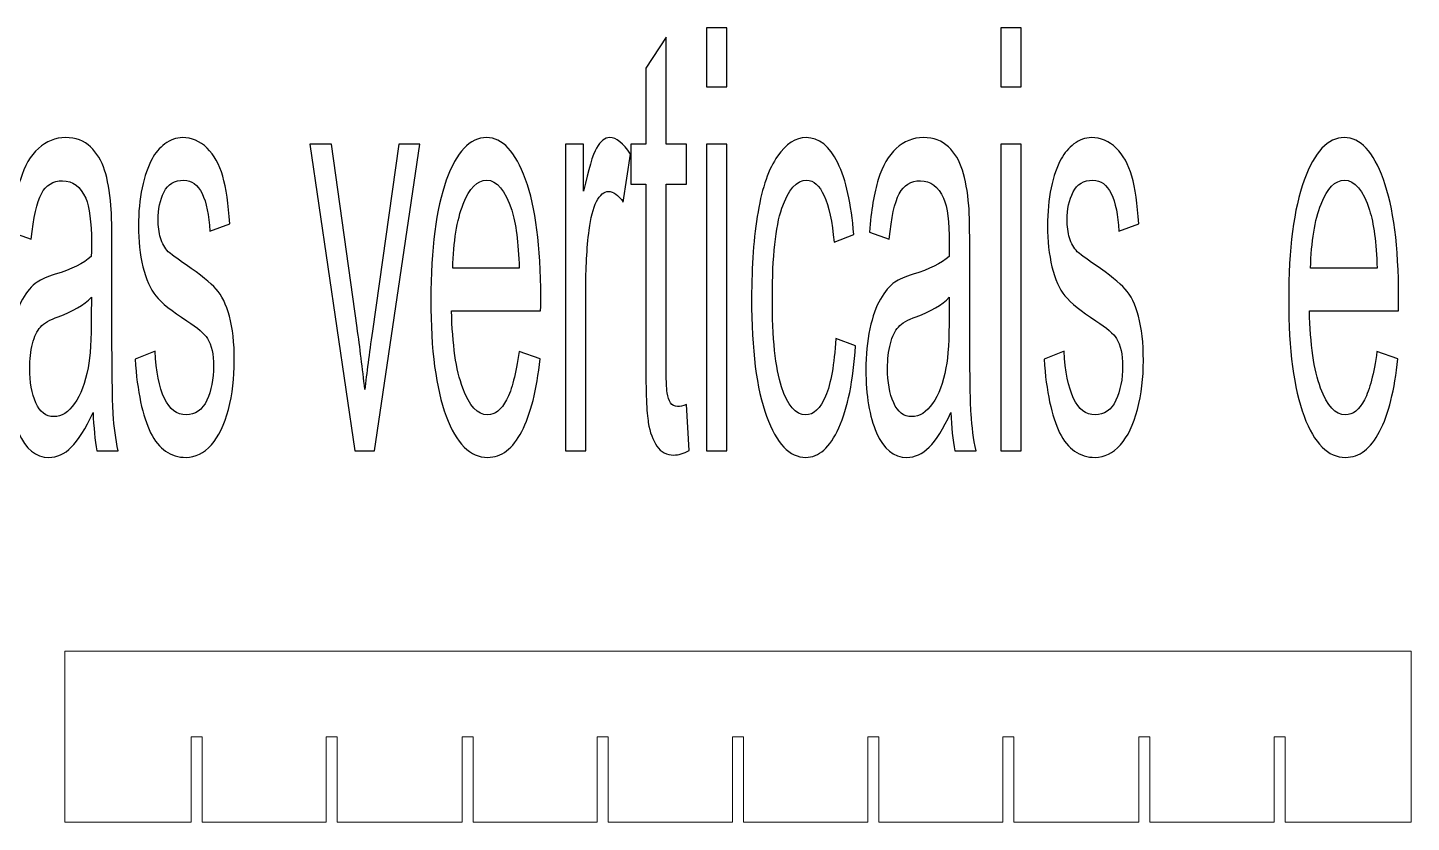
# Model space of a CAD drawing. Header units: millimetres. Extents: x -2444 to 3336, y -980 to 1690.
# Drawn here: x 2502.9 to 2907.1, y 1340.8 to 1572.9 of the extents above; entities that cross this region are included whole.
import ezdxf

# ---------------------------------------------------------------- set-up
doc = ezdxf.new("R2010")
doc.units = ezdxf.units.MM
doc.header["$MEASUREMENT"] = 0
doc.layers.add('Camada 1', color=7, linetype='Continuous')

msp = doc.modelspace()

# ---------------------------------------------------------------- linework, layer by layer
at = {"layer": 'Camada 1', "color": 250}
for points, knots in [([(2701.1845, 1555.6623), (2701.1845, 1555.6623), (2701.1845, 1572.9281), (2701.1845, 1572.9281), (2701.1845, 1572.9281), (2701.1845, 1572.9281), (2707.1067, 1572.9281), (2707.1067, 1572.9281), (2707.1067, 1572.9281), (2707.1067, 1572.9281), (2707.1067, 1555.6623), (2707.1067, 1555.6623), (2707.1067, 1555.6623), (2707.1067, 1555.6623), (2701.1845, 1555.6623), (2701.1845, 1555.6623)], [0, 0, 0, 0, 0.2, 0.2, 0.2, 0.2, 0.4, 0.4, 0.4, 0.4, 0.6, 0.6, 0.6, 0.6, 1, 1, 1, 1]), ([(2787.2132, 1555.6623), (2787.2132, 1555.6623), (2787.2132, 1572.9281), (2787.2132, 1572.9281), (2787.2132, 1572.9281), (2787.2132, 1572.9281), (2793.1354, 1572.9281), (2793.1354, 1572.9281), (2793.1354, 1572.9281), (2793.1354, 1572.9281), (2793.1354, 1555.6623), (2793.1354, 1555.6623), (2793.1354, 1555.6623), (2793.1354, 1555.6623), (2787.2132, 1555.6623), (2787.2132, 1555.6623)], [0, 0, 0, 0, 0.2, 0.2, 0.2, 0.2, 0.4, 0.4, 0.4, 0.4, 0.6, 0.6, 0.6, 0.6, 1, 1, 1, 1]), ([(2695.3408, 1462.8582), (2695.3408, 1462.8582), (2696.1484, 1449.4484), (2696.1484, 1449.4484), (2696.1484, 1449.4484), (2694.4884, 1448.5563), (2692.9966, 1448.0959), (2691.6955, 1448.0959), (2691.6955, 1448.0959), (2689.5532, 1448.0959), (2687.8932, 1448.9592), (2686.7043, 1450.7145), (2686.7043, 1450.7145), (2685.5266, 1452.4699), (2684.6966, 1454.7432), (2684.2143, 1457.5921), (2684.2143, 1457.5921), (2683.732, 1460.441), (2683.4965, 1466.4265), (2683.4965, 1475.5486), (2683.4965, 1475.5486), (2683.4965, 1475.5486), (2683.4965, 1527.1736), (2683.4965, 1527.1736), (2683.4965, 1527.1736), (2683.4965, 1527.1736), (2679.1221, 1527.1736), (2679.1221, 1527.1736), (2679.1221, 1527.1736), (2679.1221, 1527.1736), (2679.1221, 1538.9144), (2679.1221, 1538.9144), (2679.1221, 1538.9144), (2679.1221, 1538.9144), (2683.4965, 1538.9144), (2683.4965, 1538.9144), (2683.4965, 1538.9144), (2683.4965, 1538.9144), (2683.4965, 1561.0722), (2683.4965, 1561.0722), (2683.4965, 1561.0722), (2683.4965, 1561.0722), (2689.4186, 1570.1944), (2689.4186, 1570.1944), (2689.4186, 1570.1944), (2689.4186, 1570.1944), (2689.4186, 1538.9144), (2689.4186, 1538.9144), (2689.4186, 1538.9144), (2689.4186, 1538.9144), (2695.3408, 1538.9144), (2695.3408, 1538.9144), (2695.3408, 1538.9144), (2695.3408, 1538.9144), (2695.3408, 1527.1736), (2695.3408, 1527.1736), (2695.3408, 1527.1736), (2695.3408, 1527.1736), (2689.4186, 1527.1736), (2689.4186, 1527.1736), (2689.4186, 1527.1736), (2689.4186, 1527.1736), (2689.4186, 1474.6853), (2689.4186, 1474.6853), (2689.4186, 1474.6853), (2689.4186, 1470.3401), (2689.5196, 1467.5488), (2689.7327, 1466.3114), (2689.7327, 1466.3114), (2689.9346, 1465.074), (2690.2711, 1464.0956), (2690.7422, 1463.3474), (2690.7422, 1463.3474), (2691.2133, 1462.628), (2691.8862, 1462.2539), (2692.7611, 1462.2539), (2692.7611, 1462.2539), (2693.4116, 1462.2539), (2694.2753, 1462.4553), (2695.3408, 1462.8582)], [0, 0, 0, 0, 0.04761905, 0.04761905, 0.04761905, 0.04761905, 0.0952381, 0.0952381, 0.0952381, 0.0952381, 0.14285714, 0.14285714, 0.14285714, 0.14285714, 0.19047619, 0.19047619, 0.19047619, 0.19047619, 0.23809524, 0.23809524, 0.23809524, 0.23809524, 0.28571429, 0.28571429, 0.28571429, 0.28571429, 0.33333333, 0.33333333, 0.33333333, 0.33333333, 0.38095238, 0.38095238, 0.38095238, 0.38095238, 0.42857143, 0.42857143, 0.42857143, 0.42857143, 0.47619048, 0.47619048, 0.47619048, 0.47619048, 0.52380952, 0.52380952, 0.52380952, 0.52380952, 0.57142857, 0.57142857, 0.57142857, 0.57142857, 0.61904762, 0.61904762, 0.61904762, 0.61904762, 0.66666667, 0.66666667, 0.66666667, 0.66666667, 0.71428571, 0.71428571, 0.71428571, 0.71428571, 0.76190476, 0.76190476, 0.76190476, 0.76190476, 0.80952381, 0.80952381, 0.80952381, 0.80952381, 0.85714286, 0.85714286, 0.85714286, 0.85714286, 0.9047619, 0.9047619, 0.9047619, 0.9047619, 1, 1, 1, 1]), ([(2522.0384, 1460.5273), (2519.84, 1455.7216), (2517.7201, 1452.3548), (2515.69, 1450.3692), (2515.69, 1450.3692), (2513.6599, 1448.3837), (2511.4839, 1447.4053), (2509.1509, 1447.4053), (2509.1509, 1447.4053), (2505.315, 1447.4053), (2502.3651, 1449.7937), (2500.3013, 1454.5994), (2500.3013, 1454.5994), (2498.2375, 1459.3763), (2497.2056, 1465.5056), (2497.2056, 1472.9587), (2497.2056, 1472.9587), (2497.2056, 1477.3328), (2497.5982, 1481.3327), (2498.3721, 1484.9585), (2498.3721, 1484.9585), (2499.1572, 1488.5844), (2500.1779, 1491.462), (2501.4341, 1493.649), (2501.4341, 1493.649), (2502.7016, 1495.836), (2504.1148, 1497.5051), (2505.6963, 1498.6273), (2505.6963, 1498.6273), (2506.8628, 1499.4043), (2508.6237, 1500.1525), (2510.9679, 1500.9007), (2510.9679, 1500.9007), (2515.7461, 1502.3395), (2519.2792, 1504.0949), (2521.5336, 1506.1092), (2521.5336, 1506.1092), (2521.5561, 1508.1811), (2521.5673, 1509.5048), (2521.5673, 1510.0516), (2521.5673, 1510.0516), (2521.5673, 1516.2097), (2521.0065, 1520.555), (2519.8849, 1523.0873), (2519.8849, 1523.0873), (2518.3707, 1526.5117), (2516.1162, 1528.2095), (2513.1327, 1528.2095), (2513.1327, 1528.2095), (2510.3398, 1528.2095), (2508.2761, 1526.9434), (2506.9525, 1524.4398), (2506.9525, 1524.4398), (2505.6178, 1521.9363), (2504.642, 1517.5047), (2504.0026, 1511.1163), (2504.0026, 1511.1163), (2504.0026, 1511.1163), (2498.2151, 1513.1882), (2498.2151, 1513.1882), (2498.2151, 1513.1882), (2498.7422, 1519.5478), (2499.6059, 1524.6988), (2500.8172, 1528.6124), (2500.8172, 1528.6124), (2502.0286, 1532.526), (2503.7783, 1535.5187), (2506.0664, 1537.6482), (2506.0664, 1537.6482), (2508.3433, 1539.7489), (2511.0016, 1540.8136), (2514.0075, 1540.8136), (2514.0075, 1540.8136), (2516.9911, 1540.8136), (2519.425, 1539.9215), (2521.2981, 1538.1086), (2521.2981, 1538.1086), (2523.16, 1536.2957), (2524.5396, 1534.0511), (2525.4145, 1531.3174), (2525.4145, 1531.3174), (2526.2894, 1528.5836), (2526.9063, 1525.1304), (2527.2652, 1520.9579), (2527.2652, 1520.9579), (2527.4558, 1518.368), (2527.5568, 1513.7062), (2527.5568, 1507.0013), (2527.5568, 1507.0013), (2527.5568, 1507.0013), (2527.5568, 1486.8578), (2527.5568, 1486.8578), (2527.5568, 1486.8578), (2527.5568, 1472.7861), (2527.6802, 1463.8942), (2527.9269, 1460.1244), (2527.9269, 1460.1244), (2528.1625, 1456.3547), (2528.656, 1452.7577), (2529.3738, 1449.3045), (2529.3738, 1449.3045), (2529.3738, 1449.3045), (2523.1825, 1449.3045), (2523.1825, 1449.3045), (2523.1825, 1449.3045), (2522.588, 1452.4987), (2522.2066, 1456.2396), (2522.0384, 1460.5273)], [0, 0, 0, 0, 0.03571429, 0.03571429, 0.03571429, 0.03571429, 0.07142857, 0.07142857, 0.07142857, 0.07142857, 0.10714286, 0.10714286, 0.10714286, 0.10714286, 0.14285714, 0.14285714, 0.14285714, 0.14285714, 0.17857143, 0.17857143, 0.17857143, 0.17857143, 0.21428571, 0.21428571, 0.21428571, 0.21428571, 0.25, 0.25, 0.25, 0.25, 0.28571429, 0.28571429, 0.28571429, 0.28571429, 0.32142857, 0.32142857, 0.32142857, 0.32142857, 0.35714286, 0.35714286, 0.35714286, 0.35714286, 0.39285714, 0.39285714, 0.39285714, 0.39285714, 0.42857143, 0.42857143, 0.42857143, 0.42857143, 0.46428571, 0.46428571, 0.46428571, 0.46428571, 0.5, 0.5, 0.5, 0.5, 0.53571429, 0.53571429, 0.53571429, 0.53571429, 0.57142857, 0.57142857, 0.57142857, 0.57142857, 0.60714286, 0.60714286, 0.60714286, 0.60714286, 0.64285714, 0.64285714, 0.64285714, 0.64285714, 0.67857143, 0.67857143, 0.67857143, 0.67857143, 0.71428571, 0.71428571, 0.71428571, 0.71428571, 0.75, 0.75, 0.75, 0.75, 0.78571429, 0.78571429, 0.78571429, 0.78571429, 0.82142857, 0.82142857, 0.82142857, 0.82142857, 0.85714286, 0.85714286, 0.85714286, 0.85714286, 0.89285714, 0.89285714, 0.89285714, 0.89285714, 0.92857143, 0.92857143, 0.92857143, 0.92857143, 1, 1, 1, 1]), ([(2534.2978, 1476.0666), (2534.2978, 1476.0666), (2540.1526, 1478.4838), (2540.1526, 1478.4838), (2540.1526, 1478.4838), (2540.4779, 1472.4695), (2541.3977, 1467.8653), (2542.9007, 1464.6423), (2542.9007, 1464.6423), (2544.4036, 1461.4482), (2546.5123, 1459.8367), (2549.2042, 1459.8367), (2549.2042, 1459.8367), (2551.9297, 1459.8367), (2553.9487, 1461.2467), (2555.2722, 1464.0956), (2555.2722, 1464.0956), (2556.5845, 1466.9157), (2557.2462, 1470.2538), (2557.2462, 1474.081), (2557.2462, 1474.081), (2557.2462, 1477.5054), (2556.6518, 1480.2104), (2555.4741, 1482.1672), (2555.4741, 1482.1672), (2554.6441, 1483.5197), (2552.6251, 1485.2175), (2549.4173, 1487.3182), (2549.4173, 1487.3182), (2545.0878, 1490.1095), (2542.0931, 1492.5267), (2540.4106, 1494.5699), (2540.4106, 1494.5699), (2538.7394, 1496.6418), (2537.472, 1499.4619), (2536.6083, 1503.0877), (2536.6083, 1503.0877), (2535.7447, 1506.6847), (2535.3072, 1510.6847), (2535.3072, 1515.0587), (2535.3072, 1515.0587), (2535.3072, 1519.0586), (2535.6661, 1522.742), (2536.3728, 1526.1376), (2536.3728, 1526.1376), (2537.0906, 1529.5332), (2538.0552, 1532.3533), (2539.2778, 1534.5979), (2539.2778, 1534.5979), (2540.1975, 1536.3245), (2541.4537, 1537.7921), (2543.0352, 1539.0007), (2543.0352, 1539.0007), (2544.6279, 1540.2093), (2546.3216, 1540.8136), (2548.1386, 1540.8136), (2548.1386, 1540.8136), (2550.8754, 1540.8136), (2553.2757, 1539.8064), (2555.3395, 1537.7633), (2555.3395, 1537.7633), (2557.4145, 1535.749), (2558.9399, 1532.9864), (2559.9269, 1529.5332), (2559.9269, 1529.5332), (2560.9028, 1526.0513), (2561.5869, 1521.4183), (2561.957, 1515.6054), (2561.957, 1515.6054), (2561.957, 1515.6054), (2556.1695, 1513.5335), (2556.1695, 1513.5335), (2556.1695, 1513.5335), (2555.9115, 1518.1953), (2555.1488, 1521.8499), (2553.8926, 1524.4686), (2553.8926, 1524.4686), (2552.6363, 1527.0872), (2550.8642, 1528.3822), (2548.5649, 1528.3822), (2548.5649, 1528.3822), (2545.8617, 1528.3822), (2543.9213, 1527.2311), (2542.766, 1524.929), (2542.766, 1524.929), (2541.6108, 1522.6269), (2541.0275, 1519.9219), (2541.0275, 1516.8428), (2541.0275, 1516.8428), (2541.0275, 1514.886), (2541.2631, 1513.1019), (2541.7454, 1511.5192), (2541.7454, 1511.5192), (2542.2277, 1509.9077), (2542.9792, 1508.5552), (2544.011, 1507.4905), (2544.011, 1507.4905), (2544.6055, 1506.915), (2546.3328, 1505.62), (2549.2266, 1503.6057), (2549.2266, 1503.6057), (2553.399, 1500.7568), (2556.3153, 1498.3971), (2557.9753, 1496.5842), (2557.9753, 1496.5842), (2559.6353, 1494.7713), (2560.9364, 1492.0951), (2561.8785, 1488.6419), (2561.8785, 1488.6419), (2562.8319, 1485.16), (2563.303, 1480.8435), (2563.303, 1475.6637), (2563.303, 1475.6637), (2563.303, 1470.6279), (2562.731, 1465.8797), (2561.5757, 1461.4194), (2561.5757, 1461.4194), (2560.4204, 1456.959), (2558.7604, 1453.5059), (2556.5957, 1451.0599), (2556.5957, 1451.0599), (2554.4197, 1448.6139), (2551.9634, 1447.4053), (2549.2266, 1447.4053), (2549.2266, 1447.4053), (2544.6952, 1447.4053), (2541.2294, 1449.8225), (2538.8516, 1454.6281), (2538.8516, 1454.6281), (2536.4737, 1459.4626), (2534.9595, 1466.5991), (2534.2978, 1476.0666)], [0, 0, 0, 0, 0.02941176, 0.02941176, 0.02941176, 0.02941176, 0.05882353, 0.05882353, 0.05882353, 0.05882353, 0.08823529, 0.08823529, 0.08823529, 0.08823529, 0.11764706, 0.11764706, 0.11764706, 0.11764706, 0.14705882, 0.14705882, 0.14705882, 0.14705882, 0.17647059, 0.17647059, 0.17647059, 0.17647059, 0.20588235, 0.20588235, 0.20588235, 0.20588235, 0.23529412, 0.23529412, 0.23529412, 0.23529412, 0.26470588, 0.26470588, 0.26470588, 0.26470588, 0.29411765, 0.29411765, 0.29411765, 0.29411765, 0.32352941, 0.32352941, 0.32352941, 0.32352941, 0.35294118, 0.35294118, 0.35294118, 0.35294118, 0.38235294, 0.38235294, 0.38235294, 0.38235294, 0.41176471, 0.41176471, 0.41176471, 0.41176471, 0.44117647, 0.44117647, 0.44117647, 0.44117647, 0.47058824, 0.47058824, 0.47058824, 0.47058824, 0.5, 0.5, 0.5, 0.5, 0.52941176, 0.52941176, 0.52941176, 0.52941176, 0.55882353, 0.55882353, 0.55882353, 0.55882353, 0.58823529, 0.58823529, 0.58823529, 0.58823529, 0.61764706, 0.61764706, 0.61764706, 0.61764706, 0.64705882, 0.64705882, 0.64705882, 0.64705882, 0.67647059, 0.67647059, 0.67647059, 0.67647059, 0.70588235, 0.70588235, 0.70588235, 0.70588235, 0.73529412, 0.73529412, 0.73529412, 0.73529412, 0.76470588, 0.76470588, 0.76470588, 0.76470588, 0.79411765, 0.79411765, 0.79411765, 0.79411765, 0.82352941, 0.82352941, 0.82352941, 0.82352941, 0.85294118, 0.85294118, 0.85294118, 0.85294118, 0.88235294, 0.88235294, 0.88235294, 0.88235294, 0.91176471, 0.91176471, 0.91176471, 0.91176471, 0.94117647, 0.94117647, 0.94117647, 0.94117647, 1, 1, 1, 1]), ([(2646.4716, 1478.3112), (2646.4716, 1478.3112), (2652.5957, 1476.2393), (2652.5957, 1476.2393), (2652.5957, 1476.2393), (2651.6423, 1467.1171), (2649.8589, 1460.0093), (2647.2568, 1454.9735), (2647.2568, 1454.9735), (2644.6546, 1449.9376), (2641.3346, 1447.4053), (2637.2855, 1447.4053), (2637.2855, 1447.4053), (2632.1933, 1447.4053), (2628.1555, 1451.434), (2625.1719, 1459.4914), (2625.1719, 1459.4914), (2622.1884, 1467.52), (2620.6967, 1478.8291), (2620.6967, 1493.3612), (2620.6967, 1493.3612), (2620.6967, 1508.3826), (2622.1996, 1520.0658), (2625.2168, 1528.3534), (2625.2168, 1528.3534), (2628.234, 1536.6698), (2632.1484, 1540.8136), (2636.9602, 1540.8136), (2636.9602, 1540.8136), (2641.615, 1540.8136), (2645.4173, 1536.7561), (2648.3672, 1528.6124), (2648.3672, 1528.6124), (2651.317, 1520.4687), (2652.7976, 1509.0156), (2652.7976, 1494.2533), (2652.7976, 1494.2533), (2652.7976, 1493.3612), (2652.7864, 1492.0088), (2652.7639, 1490.2246), (2652.7639, 1490.2246), (2652.7639, 1490.2246), (2626.7534, 1490.2246), (2626.7534, 1490.2246), (2626.7534, 1490.2246), (2626.9778, 1480.4118), (2628.0545, 1472.8724), (2630.0061, 1467.6639), (2630.0061, 1467.6639), (2631.9466, 1462.4553), (2634.3805, 1459.8367), (2637.2855, 1459.8367), (2637.2855, 1459.8367), (2639.4502, 1459.8367), (2641.3009, 1461.3043), (2642.8263, 1464.2395), (2642.8263, 1464.2395), (2644.363, 1467.1747), (2645.5743, 1471.8652), (2646.4716, 1478.3112)], [0, 0, 0, 0, 0.0625, 0.0625, 0.0625, 0.0625, 0.125, 0.125, 0.125, 0.125, 0.1875, 0.1875, 0.1875, 0.1875, 0.25, 0.25, 0.25, 0.25, 0.3125, 0.3125, 0.3125, 0.3125, 0.375, 0.375, 0.375, 0.375, 0.4375, 0.4375, 0.4375, 0.4375, 0.5, 0.5, 0.5, 0.5, 0.5625, 0.5625, 0.5625, 0.5625, 0.625, 0.625, 0.625, 0.625, 0.6875, 0.6875, 0.6875, 0.6875, 0.75, 0.75, 0.75, 0.75, 0.8125, 0.8125, 0.8125, 0.8125, 0.875, 0.875, 0.875, 0.875, 1, 1, 1, 1]), ([(2660.0096, 1449.3045), (2660.0096, 1449.3045), (2660.0096, 1538.9144), (2660.0096, 1538.9144), (2660.0096, 1538.9144), (2660.0096, 1538.9144), (2665.3262, 1538.9144), (2665.3262, 1538.9144), (2665.3262, 1538.9144), (2665.3262, 1538.9144), (2665.3262, 1525.188), (2665.3262, 1525.188), (2665.3262, 1525.188), (2666.6833, 1531.5476), (2667.9395, 1535.749), (2669.0948, 1537.7633), (2669.0948, 1537.7633), (2670.2501, 1539.8064), (2671.5175, 1540.8136), (2672.8971, 1540.8136), (2672.8971, 1540.8136), (2674.8936, 1540.8136), (2676.9238, 1539.2021), (2678.9876, 1536.0079), (2678.9876, 1536.0079), (2678.9876, 1536.0079), (2676.8789, 1521.9938), (2676.8789, 1521.9938), (2676.8789, 1521.9938), (2675.4432, 1524.0657), (2674.0075, 1525.1017), (2672.5718, 1525.1017), (2672.5718, 1525.1017), (2671.282, 1525.1017), (2670.1267, 1524.0945), (2669.106, 1522.1089), (2669.106, 1522.1089), (2668.0854, 1520.1233), (2667.3563, 1517.3608), (2666.9188, 1513.8213), (2666.9188, 1513.8213), (2666.2571, 1508.4401), (2665.9318, 1502.5409), (2665.9318, 1496.1238), (2665.9318, 1496.1238), (2665.9318, 1496.1238), (2665.9318, 1449.3045), (2665.9318, 1449.3045), (2665.9318, 1449.3045), (2665.9318, 1449.3045), (2660.0096, 1449.3045), (2660.0096, 1449.3045)], [0, 0, 0, 0, 0.07142857, 0.07142857, 0.07142857, 0.07142857, 0.14285714, 0.14285714, 0.14285714, 0.14285714, 0.21428571, 0.21428571, 0.21428571, 0.21428571, 0.28571429, 0.28571429, 0.28571429, 0.28571429, 0.35714286, 0.35714286, 0.35714286, 0.35714286, 0.42857143, 0.42857143, 0.42857143, 0.42857143, 0.5, 0.5, 0.5, 0.5, 0.57142857, 0.57142857, 0.57142857, 0.57142857, 0.64285714, 0.64285714, 0.64285714, 0.64285714, 0.71428571, 0.71428571, 0.71428571, 0.71428571, 0.78571429, 0.78571429, 0.78571429, 0.78571429, 0.85714286, 0.85714286, 0.85714286, 0.85714286, 1, 1, 1, 1]), ([(2738.9497, 1482.1097), (2738.9497, 1482.1097), (2744.7372, 1480.0377), (2744.7372, 1480.0377), (2744.7372, 1480.0377), (2744.0979, 1469.8221), (2742.4828, 1461.851), (2739.8694, 1456.067), (2739.8694, 1456.067), (2737.256, 1450.2829), (2734.0369, 1447.4053), (2730.2346, 1447.4053), (2730.2346, 1447.4053), (2725.4677, 1447.4053), (2721.6317, 1451.4052), (2718.7379, 1459.405), (2718.7379, 1459.405), (2715.8329, 1467.4049), (2714.386, 1478.8579), (2714.386, 1493.7641), (2714.386, 1493.7641), (2714.386, 1503.433), (2715.0141, 1511.8645), (2716.2591, 1519.1162), (2716.2591, 1519.1162), (2717.5042, 1526.3391), (2719.3997, 1531.7778), (2721.957, 1535.3749), (2721.957, 1535.3749), (2724.5031, 1539.0007), (2727.2735, 1540.8136), (2730.2795, 1540.8136), (2730.2795, 1540.8136), (2734.0593, 1540.8136), (2737.1663, 1538.3676), (2739.5665, 1533.4468), (2739.5665, 1533.4468), (2741.978, 1528.5261), (2743.5259, 1521.5334), (2744.1989, 1512.4976), (2744.1989, 1512.4976), (2744.1989, 1512.4976), (2738.4786, 1510.253), (2738.4786, 1510.253), (2738.4786, 1510.253), (2737.929, 1516.2673), (2736.9644, 1520.7852), (2735.5623, 1523.8355), (2735.5623, 1523.8355), (2734.1715, 1526.857), (2732.4891, 1528.3822), (2730.515, 1528.3822), (2730.515, 1528.3822), (2727.5315, 1528.3822), (2725.1088, 1525.6484), (2723.2357, 1520.1809), (2723.2357, 1520.1809), (2721.3738, 1514.6846), (2720.4428, 1506.0517), (2720.4428, 1494.1958), (2720.4428, 1494.1958), (2720.4428, 1482.1672), (2721.3401, 1473.4479), (2723.1347, 1468.0092), (2723.1347, 1468.0092), (2724.9405, 1462.5704), (2727.2847, 1459.8367), (2730.1673, 1459.8367), (2730.1673, 1459.8367), (2732.5003, 1459.8367), (2734.4407, 1461.6496), (2735.9886, 1465.3042), (2735.9886, 1465.3042), (2737.5476, 1468.93), (2738.5346, 1474.5414), (2738.9497, 1482.1097)], [0, 0, 0, 0, 0.05, 0.05, 0.05, 0.05, 0.1, 0.1, 0.1, 0.1, 0.15, 0.15, 0.15, 0.15, 0.2, 0.2, 0.2, 0.2, 0.25, 0.25, 0.25, 0.25, 0.3, 0.3, 0.3, 0.3, 0.35, 0.35, 0.35, 0.35, 0.4, 0.4, 0.4, 0.4, 0.45, 0.45, 0.45, 0.45, 0.5, 0.5, 0.5, 0.5, 0.55, 0.55, 0.55, 0.55, 0.6, 0.6, 0.6, 0.6, 0.65, 0.65, 0.65, 0.65, 0.7, 0.7, 0.7, 0.7, 0.75, 0.75, 0.75, 0.75, 0.8, 0.8, 0.8, 0.8, 0.85, 0.85, 0.85, 0.85, 0.9, 0.9, 0.9, 0.9, 1, 1, 1, 1]), ([(2772.5985, 1460.5273), (2770.4001, 1455.7216), (2768.2802, 1452.3548), (2766.25, 1450.3692), (2766.25, 1450.3692), (2764.2199, 1448.3837), (2762.0439, 1447.4053), (2759.711, 1447.4053), (2759.711, 1447.4053), (2755.875, 1447.4053), (2752.9251, 1449.7937), (2750.8613, 1454.5994), (2750.8613, 1454.5994), (2748.7975, 1459.3763), (2747.7656, 1465.5056), (2747.7656, 1472.9587), (2747.7656, 1472.9587), (2747.7656, 1477.3328), (2748.1582, 1481.3327), (2748.9322, 1484.9585), (2748.9322, 1484.9585), (2749.7173, 1488.5844), (2750.738, 1491.462), (2751.9942, 1493.649), (2751.9942, 1493.649), (2753.2616, 1495.836), (2754.6749, 1497.5051), (2756.2564, 1498.6273), (2756.2564, 1498.6273), (2757.4228, 1499.4043), (2759.1838, 1500.1525), (2761.528, 1500.9007), (2761.528, 1500.9007), (2766.3061, 1502.3395), (2769.8393, 1504.0949), (2772.0937, 1506.1092), (2772.0937, 1506.1092), (2772.1162, 1508.1811), (2772.1274, 1509.5048), (2772.1274, 1510.0516), (2772.1274, 1510.0516), (2772.1274, 1516.2097), (2771.5665, 1520.555), (2770.4449, 1523.0873), (2770.4449, 1523.0873), (2768.9307, 1526.5117), (2766.6763, 1528.2095), (2763.6927, 1528.2095), (2763.6927, 1528.2095), (2760.8999, 1528.2095), (2758.8361, 1526.9434), (2757.5126, 1524.4398), (2757.5126, 1524.4398), (2756.1779, 1521.9363), (2755.202, 1517.5047), (2754.5627, 1511.1163), (2754.5627, 1511.1163), (2754.5627, 1511.1163), (2748.7751, 1513.1882), (2748.7751, 1513.1882), (2748.7751, 1513.1882), (2749.3023, 1519.5478), (2750.1659, 1524.6988), (2751.3773, 1528.6124), (2751.3773, 1528.6124), (2752.5886, 1532.526), (2754.3384, 1535.5187), (2756.6265, 1537.6482), (2756.6265, 1537.6482), (2758.9034, 1539.7489), (2761.5616, 1540.8136), (2764.5676, 1540.8136), (2764.5676, 1540.8136), (2767.5511, 1540.8136), (2769.9851, 1539.9215), (2771.8582, 1538.1086), (2771.8582, 1538.1086), (2773.7201, 1536.2957), (2775.0997, 1534.0511), (2775.9745, 1531.3174), (2775.9745, 1531.3174), (2776.8494, 1528.5836), (2777.4663, 1525.1304), (2777.8252, 1520.9579), (2777.8252, 1520.9579), (2778.0159, 1518.368), (2778.1169, 1513.7062), (2778.1169, 1507.0013), (2778.1169, 1507.0013), (2778.1169, 1507.0013), (2778.1169, 1486.8578), (2778.1169, 1486.8578), (2778.1169, 1486.8578), (2778.1169, 1472.7861), (2778.2402, 1463.8942), (2778.487, 1460.1244), (2778.487, 1460.1244), (2778.7225, 1456.3547), (2779.2161, 1452.7577), (2779.9339, 1449.3045), (2779.9339, 1449.3045), (2779.9339, 1449.3045), (2773.7425, 1449.3045), (2773.7425, 1449.3045), (2773.7425, 1449.3045), (2773.148, 1452.4987), (2772.7667, 1456.2396), (2772.5985, 1460.5273)], [0, 0, 0, 0, 0.03571429, 0.03571429, 0.03571429, 0.03571429, 0.07142857, 0.07142857, 0.07142857, 0.07142857, 0.10714286, 0.10714286, 0.10714286, 0.10714286, 0.14285714, 0.14285714, 0.14285714, 0.14285714, 0.17857143, 0.17857143, 0.17857143, 0.17857143, 0.21428571, 0.21428571, 0.21428571, 0.21428571, 0.25, 0.25, 0.25, 0.25, 0.28571429, 0.28571429, 0.28571429, 0.28571429, 0.32142857, 0.32142857, 0.32142857, 0.32142857, 0.35714286, 0.35714286, 0.35714286, 0.35714286, 0.39285714, 0.39285714, 0.39285714, 0.39285714, 0.42857143, 0.42857143, 0.42857143, 0.42857143, 0.46428571, 0.46428571, 0.46428571, 0.46428571, 0.5, 0.5, 0.5, 0.5, 0.53571429, 0.53571429, 0.53571429, 0.53571429, 0.57142857, 0.57142857, 0.57142857, 0.57142857, 0.60714286, 0.60714286, 0.60714286, 0.60714286, 0.64285714, 0.64285714, 0.64285714, 0.64285714, 0.67857143, 0.67857143, 0.67857143, 0.67857143, 0.71428571, 0.71428571, 0.71428571, 0.71428571, 0.75, 0.75, 0.75, 0.75, 0.78571429, 0.78571429, 0.78571429, 0.78571429, 0.82142857, 0.82142857, 0.82142857, 0.82142857, 0.85714286, 0.85714286, 0.85714286, 0.85714286, 0.89285714, 0.89285714, 0.89285714, 0.89285714, 0.92857143, 0.92857143, 0.92857143, 0.92857143, 1, 1, 1, 1]), ([(2799.8091, 1476.0666), (2799.8091, 1476.0666), (2805.664, 1478.4838), (2805.664, 1478.4838), (2805.664, 1478.4838), (2805.9892, 1472.4695), (2806.909, 1467.8653), (2808.412, 1464.6423), (2808.412, 1464.6423), (2809.9149, 1461.4482), (2812.0236, 1459.8367), (2814.7155, 1459.8367), (2814.7155, 1459.8367), (2817.4411, 1459.8367), (2819.46, 1461.2467), (2820.7835, 1464.0956), (2820.7835, 1464.0956), (2822.0958, 1466.9157), (2822.7575, 1470.2538), (2822.7575, 1474.081), (2822.7575, 1474.081), (2822.7575, 1477.5054), (2822.1631, 1480.2104), (2820.9854, 1482.1672), (2820.9854, 1482.1672), (2820.1554, 1483.5197), (2818.1364, 1485.2175), (2814.9286, 1487.3182), (2814.9286, 1487.3182), (2810.5991, 1490.1095), (2807.6044, 1492.5267), (2805.922, 1494.5699), (2805.922, 1494.5699), (2804.2507, 1496.6418), (2802.9833, 1499.4619), (2802.1197, 1503.0877), (2802.1197, 1503.0877), (2801.256, 1506.6847), (2800.8186, 1510.6847), (2800.8186, 1515.0587), (2800.8186, 1515.0587), (2800.8186, 1519.0586), (2801.1775, 1522.742), (2801.8841, 1526.1376), (2801.8841, 1526.1376), (2802.602, 1529.5332), (2803.5665, 1532.3533), (2804.7891, 1534.5979), (2804.7891, 1534.5979), (2805.7088, 1536.3245), (2806.9651, 1537.7921), (2808.5466, 1539.0007), (2808.5466, 1539.0007), (2810.1393, 1540.2093), (2811.8329, 1540.8136), (2813.65, 1540.8136), (2813.65, 1540.8136), (2816.3867, 1540.8136), (2818.787, 1539.8064), (2820.8508, 1537.7633), (2820.8508, 1537.7633), (2822.9258, 1535.749), (2824.4512, 1532.9864), (2825.4382, 1529.5332), (2825.4382, 1529.5332), (2826.4141, 1526.0513), (2827.0982, 1521.4183), (2827.4684, 1515.6054), (2827.4684, 1515.6054), (2827.4684, 1515.6054), (2821.6808, 1513.5335), (2821.6808, 1513.5335), (2821.6808, 1513.5335), (2821.4228, 1518.1953), (2820.6601, 1521.8499), (2819.4039, 1524.4686), (2819.4039, 1524.4686), (2818.1477, 1527.0872), (2816.3755, 1528.3822), (2814.0762, 1528.3822), (2814.0762, 1528.3822), (2811.373, 1528.3822), (2809.4326, 1527.2311), (2808.2774, 1524.929), (2808.2774, 1524.929), (2807.1221, 1522.6269), (2806.5389, 1519.9219), (2806.5389, 1516.8428), (2806.5389, 1516.8428), (2806.5389, 1514.886), (2806.7744, 1513.1019), (2807.2567, 1511.5192), (2807.2567, 1511.5192), (2807.739, 1509.9077), (2808.4905, 1508.5552), (2809.5224, 1507.4905), (2809.5224, 1507.4905), (2810.1168, 1506.915), (2811.8442, 1505.62), (2814.7379, 1503.6057), (2814.7379, 1503.6057), (2818.9104, 1500.7568), (2821.8266, 1498.3971), (2823.4866, 1496.5842), (2823.4866, 1496.5842), (2825.1466, 1494.7713), (2826.4477, 1492.0951), (2827.3899, 1488.6419), (2827.3899, 1488.6419), (2828.3433, 1485.16), (2828.8143, 1480.8435), (2828.8143, 1475.6637), (2828.8143, 1475.6637), (2828.8143, 1470.6279), (2828.2423, 1465.8797), (2827.087, 1461.4194), (2827.087, 1461.4194), (2825.9318, 1456.959), (2824.2718, 1453.5059), (2822.107, 1451.0599), (2822.107, 1451.0599), (2819.9311, 1448.6139), (2817.4747, 1447.4053), (2814.7379, 1447.4053), (2814.7379, 1447.4053), (2810.2066, 1447.4053), (2806.7408, 1449.8225), (2804.3629, 1454.6281), (2804.3629, 1454.6281), (2801.9851, 1459.4626), (2800.4708, 1466.5991), (2799.8091, 1476.0666)], [0, 0, 0, 0, 0.02941176, 0.02941176, 0.02941176, 0.02941176, 0.05882353, 0.05882353, 0.05882353, 0.05882353, 0.08823529, 0.08823529, 0.08823529, 0.08823529, 0.11764706, 0.11764706, 0.11764706, 0.11764706, 0.14705882, 0.14705882, 0.14705882, 0.14705882, 0.17647059, 0.17647059, 0.17647059, 0.17647059, 0.20588235, 0.20588235, 0.20588235, 0.20588235, 0.23529412, 0.23529412, 0.23529412, 0.23529412, 0.26470588, 0.26470588, 0.26470588, 0.26470588, 0.29411765, 0.29411765, 0.29411765, 0.29411765, 0.32352941, 0.32352941, 0.32352941, 0.32352941, 0.35294118, 0.35294118, 0.35294118, 0.35294118, 0.38235294, 0.38235294, 0.38235294, 0.38235294, 0.41176471, 0.41176471, 0.41176471, 0.41176471, 0.44117647, 0.44117647, 0.44117647, 0.44117647, 0.47058824, 0.47058824, 0.47058824, 0.47058824, 0.5, 0.5, 0.5, 0.5, 0.52941176, 0.52941176, 0.52941176, 0.52941176, 0.55882353, 0.55882353, 0.55882353, 0.55882353, 0.58823529, 0.58823529, 0.58823529, 0.58823529, 0.61764706, 0.61764706, 0.61764706, 0.61764706, 0.64705882, 0.64705882, 0.64705882, 0.64705882, 0.67647059, 0.67647059, 0.67647059, 0.67647059, 0.70588235, 0.70588235, 0.70588235, 0.70588235, 0.73529412, 0.73529412, 0.73529412, 0.73529412, 0.76470588, 0.76470588, 0.76470588, 0.76470588, 0.79411765, 0.79411765, 0.79411765, 0.79411765, 0.82352941, 0.82352941, 0.82352941, 0.82352941, 0.85294118, 0.85294118, 0.85294118, 0.85294118, 0.88235294, 0.88235294, 0.88235294, 0.88235294, 0.91176471, 0.91176471, 0.91176471, 0.91176471, 0.94117647, 0.94117647, 0.94117647, 0.94117647, 1, 1, 1, 1]), ([(2897.0316, 1478.3112), (2897.0316, 1478.3112), (2903.1557, 1476.2393), (2903.1557, 1476.2393), (2903.1557, 1476.2393), (2902.2023, 1467.1171), (2900.4189, 1460.0093), (2897.8168, 1454.9735), (2897.8168, 1454.9735), (2895.2146, 1449.9376), (2891.8946, 1447.4053), (2887.8455, 1447.4053), (2887.8455, 1447.4053), (2882.7533, 1447.4053), (2878.7155, 1451.434), (2875.732, 1459.4914), (2875.732, 1459.4914), (2872.7484, 1467.52), (2871.2567, 1478.8291), (2871.2567, 1493.3612), (2871.2567, 1493.3612), (2871.2567, 1508.3826), (2872.7596, 1520.0658), (2875.7768, 1528.3534), (2875.7768, 1528.3534), (2878.794, 1536.6698), (2882.7085, 1540.8136), (2887.5202, 1540.8136), (2887.5202, 1540.8136), (2892.175, 1540.8136), (2895.9773, 1536.7561), (2898.9272, 1528.6124), (2898.9272, 1528.6124), (2901.8771, 1520.4687), (2903.3576, 1509.0156), (2903.3576, 1494.2533), (2903.3576, 1494.2533), (2903.3576, 1493.3612), (2903.3464, 1492.0088), (2903.3239, 1490.2246), (2903.3239, 1490.2246), (2903.3239, 1490.2246), (2877.3135, 1490.2246), (2877.3135, 1490.2246), (2877.3135, 1490.2246), (2877.5378, 1480.4118), (2878.6145, 1472.8724), (2880.5661, 1467.6639), (2880.5661, 1467.6639), (2882.5066, 1462.4553), (2884.9405, 1459.8367), (2887.8455, 1459.8367), (2887.8455, 1459.8367), (2890.0103, 1459.8367), (2891.8609, 1461.3043), (2893.3863, 1464.2395), (2893.3863, 1464.2395), (2894.923, 1467.1747), (2896.1343, 1471.8652), (2897.0316, 1478.3112)], [0, 0, 0, 0, 0.0625, 0.0625, 0.0625, 0.0625, 0.125, 0.125, 0.125, 0.125, 0.1875, 0.1875, 0.1875, 0.1875, 0.25, 0.25, 0.25, 0.25, 0.3125, 0.3125, 0.3125, 0.3125, 0.375, 0.375, 0.375, 0.375, 0.4375, 0.4375, 0.4375, 0.4375, 0.5, 0.5, 0.5, 0.5, 0.5625, 0.5625, 0.5625, 0.5625, 0.625, 0.625, 0.625, 0.625, 0.6875, 0.6875, 0.6875, 0.6875, 0.75, 0.75, 0.75, 0.75, 0.8125, 0.8125, 0.8125, 0.8125, 0.875, 0.875, 0.875, 0.875, 1, 1, 1, 1]), ([(2598.5445, 1449.3045), (2598.5445, 1449.3045), (2585.3654, 1538.9144), (2585.3654, 1538.9144), (2585.3654, 1538.9144), (2585.3654, 1538.9144), (2591.7026, 1538.9144), (2591.7026, 1538.9144), (2591.7026, 1538.9144), (2591.7026, 1538.9144), (2599.1726, 1485.2463), (2599.1726, 1485.2463), (2599.1726, 1485.2463), (2599.9802, 1479.4622), (2600.7317, 1473.4479), (2601.4159, 1467.2035), (2601.4159, 1467.2035), (2601.943, 1471.9228), (2602.6721, 1477.5918), (2603.6255, 1484.2391), (2603.6255, 1484.2391), (2603.6255, 1484.2391), (2611.3871, 1538.9144), (2611.3871, 1538.9144), (2611.3871, 1538.9144), (2611.3871, 1538.9144), (2617.4663, 1538.9144), (2617.4663, 1538.9144), (2617.4663, 1538.9144), (2617.4663, 1538.9144), (2604.2424, 1449.3045), (2604.2424, 1449.3045), (2604.2424, 1449.3045), (2604.2424, 1449.3045), (2598.5445, 1449.3045), (2598.5445, 1449.3045)], [0, 0, 0, 0, 0.1, 0.1, 0.1, 0.1, 0.2, 0.2, 0.2, 0.2, 0.3, 0.3, 0.3, 0.3, 0.4, 0.4, 0.4, 0.4, 0.5, 0.5, 0.5, 0.5, 0.6, 0.6, 0.6, 0.6, 0.7, 0.7, 0.7, 0.7, 0.8, 0.8, 0.8, 0.8, 1, 1, 1, 1]), ([(2701.1845, 1449.3045), (2701.1845, 1449.3045), (2701.1845, 1538.9144), (2701.1845, 1538.9144), (2701.1845, 1538.9144), (2701.1845, 1538.9144), (2707.1067, 1538.9144), (2707.1067, 1538.9144), (2707.1067, 1538.9144), (2707.1067, 1538.9144), (2707.1067, 1449.3045), (2707.1067, 1449.3045), (2707.1067, 1449.3045), (2707.1067, 1449.3045), (2701.1845, 1449.3045), (2701.1845, 1449.3045)], [0, 0, 0, 0, 0.2, 0.2, 0.2, 0.2, 0.4, 0.4, 0.4, 0.4, 0.6, 0.6, 0.6, 0.6, 1, 1, 1, 1]), ([(2787.2132, 1449.3045), (2787.2132, 1449.3045), (2787.2132, 1538.9144), (2787.2132, 1538.9144), (2787.2132, 1538.9144), (2787.2132, 1538.9144), (2793.1354, 1538.9144), (2793.1354, 1538.9144), (2793.1354, 1538.9144), (2793.1354, 1538.9144), (2793.1354, 1449.3045), (2793.1354, 1449.3045), (2793.1354, 1449.3045), (2793.1354, 1449.3045), (2787.2132, 1449.3045), (2787.2132, 1449.3045)], [0, 0, 0, 0, 0.2, 0.2, 0.2, 0.2, 0.4, 0.4, 0.4, 0.4, 0.6, 0.6, 0.6, 0.6, 1, 1, 1, 1]), ([(2627.0899, 1502.656), (2627.0899, 1502.656), (2646.5389, 1502.656), (2646.5389, 1502.656), (2646.5389, 1502.656), (2646.281, 1510.1955), (2645.5294, 1515.8357), (2644.3069, 1519.6054), (2644.3069, 1519.6054), (2642.4337, 1525.447), (2639.9886, 1528.3822), (2636.9939, 1528.3822), (2636.9939, 1528.3822), (2634.2796, 1528.3822), (2632.0026, 1526.0513), (2630.1519, 1521.3895), (2630.1519, 1521.3895), (2628.3125, 1516.7277), (2627.2918, 1510.4832), (2627.0899, 1502.656)], [0, 0, 0, 0, 0.16666667, 0.16666667, 0.16666667, 0.16666667, 0.33333333, 0.33333333, 0.33333333, 0.33333333, 0.5, 0.5, 0.5, 0.5, 0.66666667, 0.66666667, 0.66666667, 0.66666667, 1, 1, 1, 1]), ([(2877.6499, 1502.656), (2877.6499, 1502.656), (2897.0989, 1502.656), (2897.0989, 1502.656), (2897.0989, 1502.656), (2896.841, 1510.1955), (2896.0895, 1515.8357), (2894.8669, 1519.6054), (2894.8669, 1519.6054), (2892.9938, 1525.447), (2890.5486, 1528.3822), (2887.5539, 1528.3822), (2887.5539, 1528.3822), (2884.8396, 1528.3822), (2882.5626, 1526.0513), (2880.712, 1521.3895), (2880.712, 1521.3895), (2878.8725, 1516.7277), (2877.8518, 1510.4832), (2877.6499, 1502.656)], [0, 0, 0, 0, 0.16666667, 0.16666667, 0.16666667, 0.16666667, 0.33333333, 0.33333333, 0.33333333, 0.33333333, 0.5, 0.5, 0.5, 0.5, 0.66666667, 0.66666667, 0.66666667, 0.66666667, 1, 1, 1, 1]), ([(2521.5673, 1494.1958), (2519.4138, 1491.9512), (2516.1835, 1490.052), (2511.8765, 1488.498), (2511.8765, 1488.498), (2509.4313, 1487.606), (2507.704, 1486.5988), (2506.6946, 1485.4765), (2506.6946, 1485.4765), (2505.6851, 1484.3542), (2504.9111, 1482.714), (2504.3616, 1480.5845), (2504.3616, 1480.5845), (2503.812, 1478.4263), (2503.5316, 1476.0378), (2503.5316, 1473.3904), (2503.5316, 1473.3904), (2503.5316, 1469.3905), (2504.126, 1466.0236), (2505.3262, 1463.3474), (2505.3262, 1463.3474), (2506.5263, 1460.6712), (2508.2761, 1459.3187), (2510.5754, 1459.3187), (2510.5754, 1459.3187), (2512.8523, 1459.3187), (2514.8824, 1460.5849), (2516.6658, 1463.146), (2516.6658, 1463.146), (2518.438, 1465.6783), (2519.7503, 1469.1603), (2520.5803, 1473.563), (2520.5803, 1473.563), (2521.2196, 1476.9874), (2521.5336, 1482.0233), (2521.5336, 1488.6707), (2521.5336, 1488.6707), (2521.5336, 1488.6707), (2521.5673, 1494.1958), (2521.5673, 1494.1958)], [0, 0, 0, 0, 0.09090909, 0.09090909, 0.09090909, 0.09090909, 0.18181818, 0.18181818, 0.18181818, 0.18181818, 0.27272727, 0.27272727, 0.27272727, 0.27272727, 0.36363636, 0.36363636, 0.36363636, 0.36363636, 0.45454545, 0.45454545, 0.45454545, 0.45454545, 0.54545455, 0.54545455, 0.54545455, 0.54545455, 0.63636364, 0.63636364, 0.63636364, 0.63636364, 0.72727273, 0.72727273, 0.72727273, 0.72727273, 0.81818182, 0.81818182, 0.81818182, 0.81818182, 1, 1, 1, 1]), ([(2772.1274, 1494.1958), (2769.9738, 1491.9512), (2766.7436, 1490.052), (2762.4365, 1488.498), (2762.4365, 1488.498), (2759.9914, 1487.606), (2758.2641, 1486.5988), (2757.2546, 1485.4765), (2757.2546, 1485.4765), (2756.2451, 1484.3542), (2755.4712, 1482.714), (2754.9216, 1480.5845), (2754.9216, 1480.5845), (2754.372, 1478.4263), (2754.0916, 1476.0378), (2754.0916, 1473.3904), (2754.0916, 1473.3904), (2754.0916, 1469.3905), (2754.6861, 1466.0236), (2755.8862, 1463.3474), (2755.8862, 1463.3474), (2757.0863, 1460.6712), (2758.8361, 1459.3187), (2761.1354, 1459.3187), (2761.1354, 1459.3187), (2763.4123, 1459.3187), (2765.4425, 1460.5849), (2767.2259, 1463.146), (2767.2259, 1463.146), (2768.998, 1465.6783), (2770.3103, 1469.1603), (2771.1403, 1473.563), (2771.1403, 1473.563), (2771.7797, 1476.9874), (2772.0937, 1482.0233), (2772.0937, 1488.6707), (2772.0937, 1488.6707), (2772.0937, 1488.6707), (2772.1274, 1494.1958), (2772.1274, 1494.1958)], [0, 0, 0, 0, 0.09090909, 0.09090909, 0.09090909, 0.09090909, 0.18181818, 0.18181818, 0.18181818, 0.18181818, 0.27272727, 0.27272727, 0.27272727, 0.27272727, 0.36363636, 0.36363636, 0.36363636, 0.36363636, 0.45454545, 0.45454545, 0.45454545, 0.45454545, 0.54545455, 0.54545455, 0.54545455, 0.54545455, 0.63636364, 0.63636364, 0.63636364, 0.63636364, 0.72727273, 0.72727273, 0.72727273, 0.72727273, 0.81818182, 0.81818182, 0.81818182, 0.81818182, 1, 1, 1, 1])]:
    msp.add_open_spline(points, degree=3, knots=knots, dxfattribs=at)
at = {"layer": 'Camada 1', "color": 250, "lineweight": 9}
msp.add_open_spline([(2827.5149, 1340.8123), (2827.5149, 1340.8123), (2790.9607, 1340.8123), (2790.9607, 1340.8123), (2790.9607, 1340.8123), (2790.9607, 1340.8123), (2790.9607, 1365.8244), (2790.9607, 1365.8244), (2790.9607, 1365.8244), (2790.9607, 1365.8244), (2787.7607, 1365.8244), (2787.7607, 1365.8244), (2787.7607, 1365.8244), (2787.7607, 1365.8244), (2787.7607, 1340.8123), (2787.7607, 1340.8123), (2787.7607, 1340.8123), (2787.7607, 1340.8123), (2751.5372, 1340.8123), (2751.5372, 1340.8123), (2751.5372, 1340.8123), (2751.5372, 1340.8123), (2751.5372, 1365.8244), (2751.5372, 1365.8244), (2751.5372, 1365.8244), (2751.5372, 1365.8244), (2748.3372, 1365.8244), (2748.3372, 1365.8244), (2748.3372, 1365.8244), (2748.3372, 1365.8244), (2748.3372, 1340.8123), (2748.3372, 1340.8123), (2748.3372, 1340.8123), (2748.3372, 1340.8123), (2712.026, 1340.8123), (2712.026, 1340.8123), (2712.026, 1340.8123), (2712.026, 1340.8123), (2712.026, 1365.8244), (2712.026, 1365.8244), (2712.026, 1365.8244), (2712.026, 1365.8244), (2708.826, 1365.8244), (2708.826, 1365.8244), (2708.826, 1365.8244), (2708.826, 1365.8244), (2708.826, 1340.8123), (2708.826, 1340.8123), (2708.826, 1340.8123), (2708.826, 1340.8123), (2672.4926, 1340.8123), (2672.4926, 1340.8123), (2672.4926, 1340.8123), (2672.4926, 1340.8123), (2672.4926, 1365.8244), (2672.4926, 1365.8244), (2672.4926, 1365.8244), (2672.4926, 1365.8244), (2669.2926, 1365.8244), (2669.2926, 1365.8244), (2669.2926, 1365.8244), (2669.2926, 1365.8244), (2669.2926, 1340.8122), (2669.2926, 1340.8122), (2669.2926, 1340.8122), (2669.2926, 1340.8122), (2633.0308, 1340.8123), (2633.0308, 1340.8123), (2633.0308, 1340.8123), (2633.0308, 1340.8123), (2633.0308, 1365.8244), (2633.0308, 1365.8244), (2633.0308, 1365.8244), (2633.0308, 1365.8244), (2629.8308, 1365.8244), (2629.8308, 1365.8244), (2629.8308, 1365.8244), (2629.8308, 1365.8244), (2629.8308, 1340.8122), (2629.8308, 1340.8122), (2629.8308, 1340.8122), (2629.8308, 1340.8122), (2593.3302, 1340.8123), (2593.3302, 1340.8123), (2593.3302, 1340.8123), (2593.3302, 1340.8123), (2593.3302, 1365.8244), (2593.3302, 1365.8244), (2593.3302, 1365.8244), (2593.3302, 1365.8244), (2590.1302, 1365.8244), (2590.1302, 1365.8244), (2590.1302, 1365.8244), (2590.1302, 1365.8244), (2590.1302, 1340.8123), (2590.1302, 1340.8123), (2590.1302, 1340.8123), (2590.1302, 1340.8123), (2553.9102, 1340.8123), (2553.9102, 1340.8123), (2553.9102, 1340.8123), (2553.9102, 1340.8123), (2553.9102, 1365.8244), (2553.9102, 1365.8244), (2553.9102, 1365.8244), (2553.9102, 1365.8244), (2550.7102, 1365.8244), (2550.7102, 1365.8244), (2550.7102, 1365.8244), (2550.7102, 1365.8244), (2550.7102, 1340.8123), (2550.7102, 1340.8123), (2550.7102, 1340.8123), (2550.7102, 1340.8123), (2513.7665, 1340.8123), (2513.7665, 1340.8123), (2513.7665, 1340.8123), (2513.7665, 1340.8123), (2513.7599, 1390.8358), (2513.7599, 1390.8358), (2513.7599, 1390.8358), (2513.7599, 1390.8358), (2907.0691, 1390.8123), (2907.0691, 1390.8123), (2907.0691, 1390.8123), (2907.0691, 1390.8123), (2907.076, 1340.8123), (2907.076, 1340.8123), (2907.076, 1340.8123), (2907.076, 1340.8123), (2870.2267, 1340.8123), (2870.2267, 1340.8123), (2870.2267, 1340.8123), (2870.2267, 1340.8123), (2870.2267, 1365.8244), (2870.2267, 1365.8244), (2870.2267, 1365.8244), (2870.2267, 1365.8244), (2867.0267, 1365.8244), (2867.0267, 1365.8244), (2867.0267, 1365.8244), (2867.0267, 1365.8244), (2867.0267, 1340.8122), (2867.0267, 1340.8122), (2867.0267, 1340.8122), (2867.0267, 1340.8122), (2830.7149, 1340.8123), (2830.7149, 1340.8123), (2830.7149, 1340.8123), (2830.7149, 1340.8123), (2830.7149, 1365.8244), (2830.7149, 1365.8244), (2830.7149, 1365.8244), (2830.7149, 1365.8244), (2827.5149, 1365.8244), (2827.5149, 1365.8244), (2827.5149, 1365.8244), (2827.5149, 1365.8244), (2827.5149, 1340.8123), (2827.5149, 1340.8123)], degree=3, knots=[0, 0, 0, 0, 0.02439024, 0.02439024, 0.02439024, 0.02439024, 0.04878049, 0.04878049, 0.04878049, 0.04878049, 0.07317073, 0.07317073, 0.07317073, 0.07317073, 0.09756098, 0.09756098, 0.09756098, 0.09756098, 0.12195122, 0.12195122, 0.12195122, 0.12195122, 0.14634146, 0.14634146, 0.14634146, 0.14634146, 0.17073171, 0.17073171, 0.17073171, 0.17073171, 0.19512195, 0.19512195, 0.19512195, 0.19512195, 0.2195122, 0.2195122, 0.2195122, 0.2195122, 0.24390244, 0.24390244, 0.24390244, 0.24390244, 0.26829268, 0.26829268, 0.26829268, 0.26829268, 0.29268293, 0.29268293, 0.29268293, 0.29268293, 0.31707317, 0.31707317, 0.31707317, 0.31707317, 0.34146341, 0.34146341, 0.34146341, 0.34146341, 0.36585366, 0.36585366, 0.36585366, 0.36585366, 0.3902439, 0.3902439, 0.3902439, 0.3902439, 0.41463415, 0.41463415, 0.41463415, 0.41463415, 0.43902439, 0.43902439, 0.43902439, 0.43902439, 0.46341463, 0.46341463, 0.46341463, 0.46341463, 0.48780488, 0.48780488, 0.48780488, 0.48780488, 0.51219512, 0.51219512, 0.51219512, 0.51219512, 0.53658537, 0.53658537, 0.53658537, 0.53658537, 0.56097561, 0.56097561, 0.56097561, 0.56097561, 0.58536585, 0.58536585, 0.58536585, 0.58536585, 0.6097561, 0.6097561, 0.6097561, 0.6097561, 0.63414634, 0.63414634, 0.63414634, 0.63414634, 0.65853659, 0.65853659, 0.65853659, 0.65853659, 0.68292683, 0.68292683, 0.68292683, 0.68292683, 0.70731707, 0.70731707, 0.70731707, 0.70731707, 0.73170732, 0.73170732, 0.73170732, 0.73170732, 0.75609756, 0.75609756, 0.75609756, 0.75609756, 0.7804878, 0.7804878, 0.7804878, 0.7804878, 0.80487805, 0.80487805, 0.80487805, 0.80487805, 0.82926829, 0.82926829, 0.82926829, 0.82926829, 0.85365854, 0.85365854, 0.85365854, 0.85365854, 0.87804878, 0.87804878, 0.87804878, 0.87804878, 0.90243902, 0.90243902, 0.90243902, 0.90243902, 0.92682927, 0.92682927, 0.92682927, 0.92682927, 0.95121951, 0.95121951, 0.95121951, 0.95121951, 1, 1, 1, 1], dxfattribs=at)

doc.saveas('drawing.dxf')
